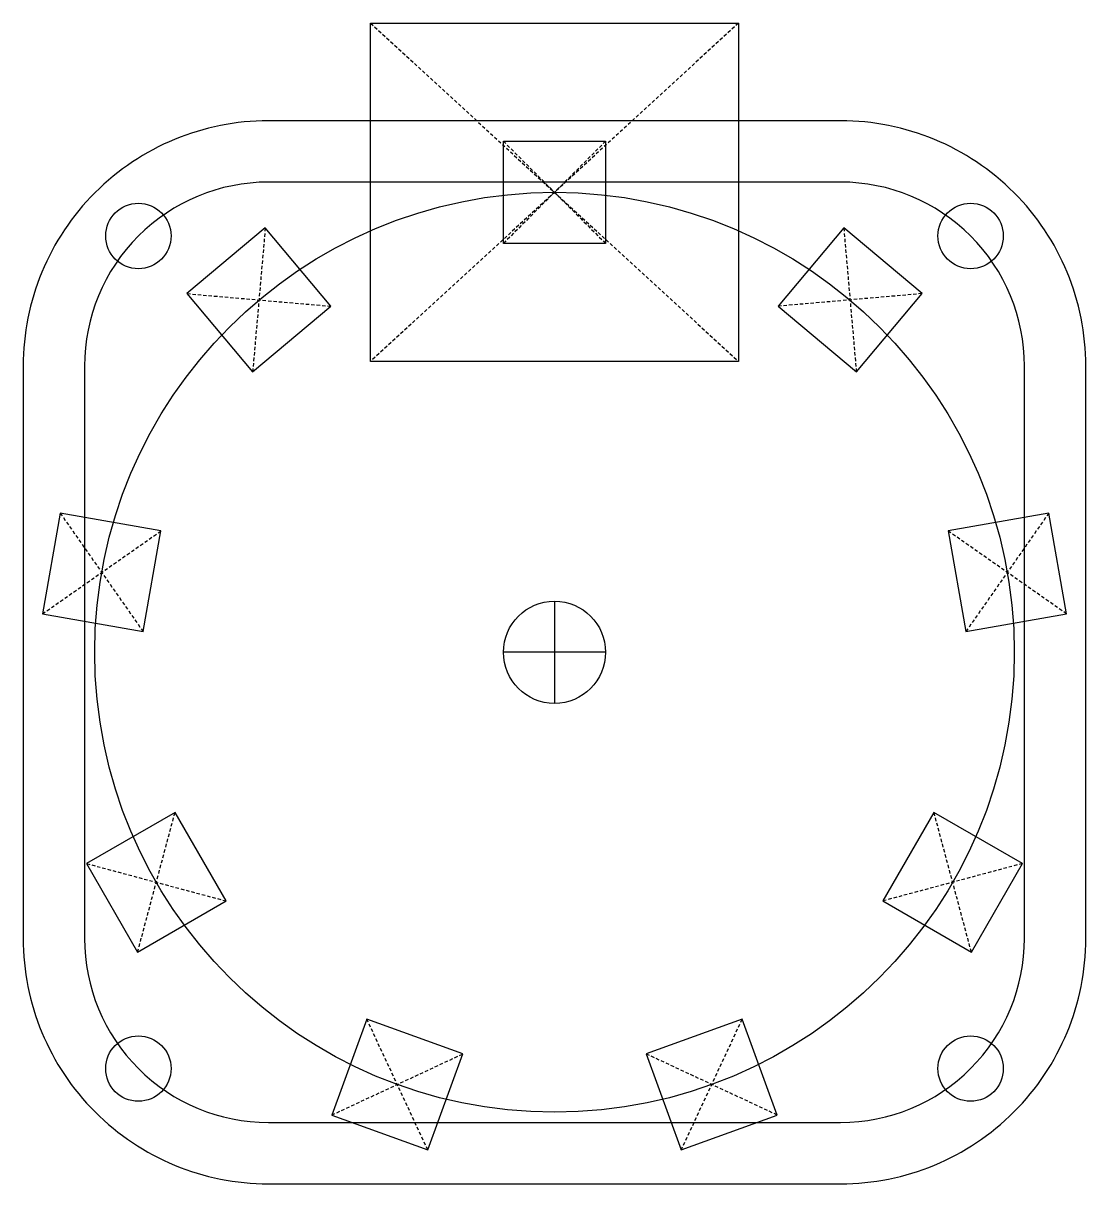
# Model space of a CAD drawing. Header units: millimetres. Extents: x -26 to 26, y -26 to 30.8.
import ezdxf

# ---------------------------------------------------------------- set-up
doc = ezdxf.new("R2010")
doc.units = ezdxf.units.MM
doc.linetypes.add('DASHED', pattern=[0.2067, 0.1654, -0.0413])

msp = doc.modelspace()

# ---------------------------------------------------------------- linework, layer by layer
at = {"color": 2, "linetype": 'DASHED', "lineweight": 25, "true_color": 0xffff00}
for p, q in [((-9, 30.773), (9, 14.227)), ((9, 30.773), (-9, 14.227)), ((-2.5, 25), (2.5, 20)), ((2.5, 25), (-2.5, 20)), ((-14.155, 20.758), (-14.771, 13.714)), ((14.155, 20.758), (14.771, 13.714)), ((-17.985, 17.544), (-10.941, 16.928)), ((17.985, 17.544), (10.941, 16.928)), ((-24.186, 6.803), (-20.13, 1.011)), ((24.186, 6.803), (20.13, 1.011)), ((-25.054, 1.879), (-19.262, 5.935)), ((25.054, 1.879), (19.262, 5.935)), ((-20.401, -14.665), (-18.571, -7.835)), ((20.401, -14.665), (18.571, -7.835)), ((-22.901, -10.335), (-16.071, -12.165)), ((22.901, -10.335), (16.071, -12.165)), ((-6.201, -24.347), (-9.19, -17.939)), ((6.201, -24.347), (9.19, -17.939)), ((-10.9, -22.637), (-4.491, -19.649)), ((10.9, -22.637), (4.491, -19.649))]:
    msp.add_line(p, q, dxfattribs=at)
for p, q in [((0, 2.5), (0, -2.5)), ((2.5, 0), (-2.5, 0))]:
    msp.add_line(p, q)
for points in [[(-9, 30.773), (9, 30.773), (9, 14.227), (-9, 14.227)], [(-2.5, 25), (2.5, 25), (2.5, 20), (-2.5, 20)], [(-14.155, 20.758), (-17.985, 17.544), (-14.771, 13.714), (-10.941, 16.928)], [(17.985, 17.544), (14.155, 20.758), (10.941, 16.928), (14.771, 13.714)], [(-24.186, 6.803), (-25.054, 1.879), (-20.13, 1.011), (-19.262, 5.935)], [(25.054, 1.879), (24.186, 6.803), (19.262, 5.935), (20.13, 1.011)], [(-22.901, -10.335), (-20.401, -14.665), (-16.071, -12.165), (-18.571, -7.835)], [(20.401, -14.665), (22.901, -10.335), (18.571, -7.835), (16.071, -12.165)], [(-10.9, -22.637), (-6.201, -24.347), (-4.491, -19.649), (-9.19, -17.939)], [(6.201, -24.347), (10.9, -22.637), (9.19, -17.939), (4.491, -19.649)]]:
    msp.add_lwpolyline(points, close=True)
for points in [[(-26, 14), (-26, -14, 0.414214), (-14, -26), (14, -26, 0.414214), (26, -14), (26, 14, 0.414214), (14, 26), (-14, 26, 0.414214)], [(-23, 14), (-23, -14, 0.414214), (-14, -23), (14, -23, 0.414214), (23, -14), (23, 14, 0.414214), (14, 23), (-14, 23, 0.414214)]]:
    msp.add_lwpolyline(points, format="xyb", close=True)
for centre, radius in [((0, 0), 22.5), ((-20.364, 20.364), 1.6), ((20.364, 20.364), 1.6), ((0, 0), 2.5), ((-20.364, -20.364), 1.6), ((20.364, -20.364), 1.6)]:
    msp.add_circle(centre, radius)

doc.saveas('drawing.dxf')
